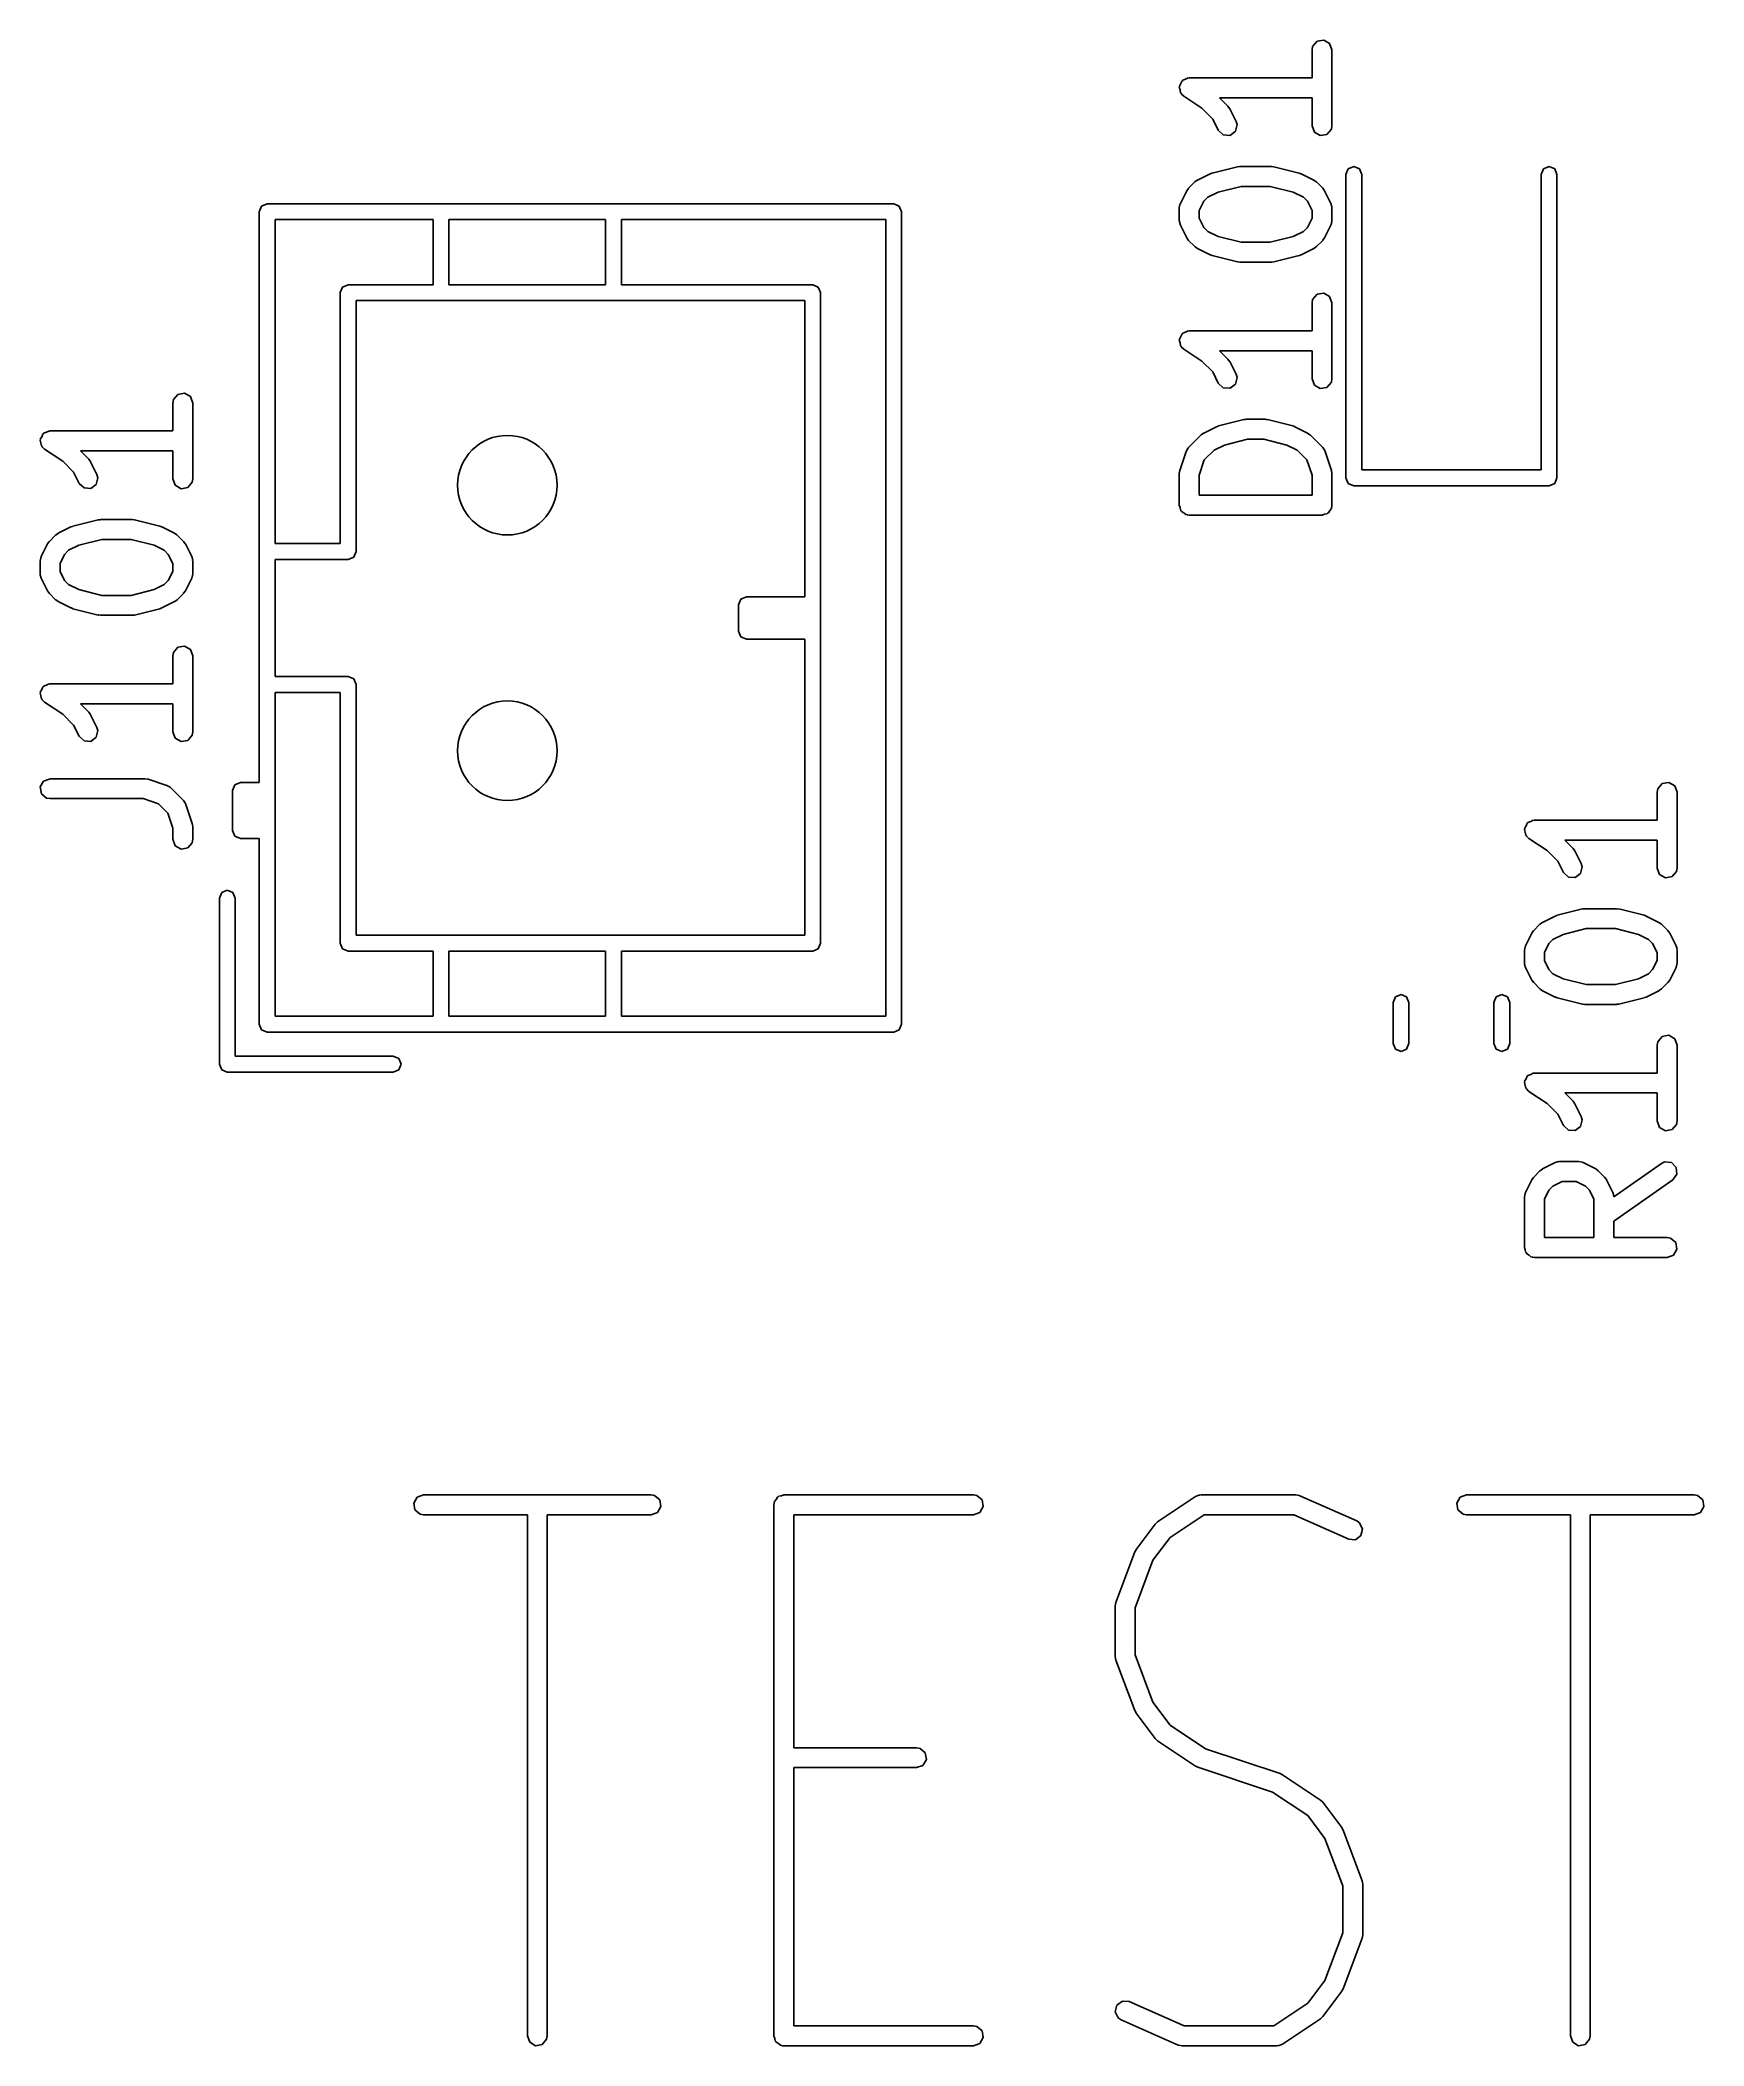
# Model space of a CAD drawing. Extents: x 5.201 to 5.695, y -3.903 to -3.309.
import ezdxf

# ---------------------------------------------------------------- set-up
doc = ezdxf.new("R2010")
doc.units = 0
doc.header["$MEASUREMENT"] = 0
doc.layers.add('BLACK', color=7, linetype='CONTINUOUS')

msp = doc.modelspace()

# ---------------------------------------------------------------- linework, layer by layer
at = {"layer": 'BLACK', "linetype": 'CONTINUOUS'}
for p, q in [((5.57865, -3.31157), (5.57883, -3.31056)), ((5.57865, -3.31987), (5.57865, -3.31157)), ((5.57883, -3.31056), (5.58013, -3.30901)), ((5.58013, -3.30901), (5.58212, -3.30866)), ((5.58212, -3.30866), (5.58387, -3.30967)), ((5.58387, -3.30967), (5.58456, -3.31157)), ((5.58456, -3.31157), (5.58456, -3.33407)), ((5.53929, -3.32263), (5.53936, -3.32247)), ((5.53953, -3.32345), (5.53929, -3.32263)), ((5.53933, -3.32231), (5.53976, -3.32156)), ((5.53936, -3.32247), (5.53933, -3.32231)), ((5.53968, -3.3243), (5.53953, -3.32345)), ((5.53981, -3.32441), (5.53968, -3.3243)), ((5.53976, -3.32156), (5.5401, -3.32078)), ((5.53986, -3.32457), (5.53981, -3.32441)), ((5.5401, -3.32078), (5.54025, -3.3207)), ((5.54025, -3.3207), (5.54034, -3.32056)), ((5.54034, -3.32056), (5.54114, -3.32026)), ((5.54114, -3.32026), (5.54191, -3.31988)), ((5.54191, -3.31988), (5.54208, -3.31992)), ((5.54208, -3.31992), (5.54224, -3.31987)), ((5.54224, -3.31987), (5.57865, -3.31987)), ((5.5406, -3.32528), (5.53986, -3.32457)), ((5.54598, -3.32886), (5.5406, -3.32528)), ((5.54918, -3.33207), (5.54598, -3.32886)), ((5.57865, -3.32577), (5.55124, -3.32577)), ((5.55124, -3.32577), (5.5537, -3.32823)), ((5.5537, -3.32823), (5.55421, -3.32895)), ((5.55421, -3.32895), (5.55425, -3.329)), ((5.55425, -3.329), (5.55613, -3.33275)), ((5.57865, -3.33407), (5.57865, -3.32577)), ((5.55084, -3.33539), (5.54918, -3.33207)), ((5.55231, -3.33678), (5.55084, -3.33539)), ((5.55595, -3.3357), (5.55433, -3.3369)), ((5.55642, -3.33373), (5.55595, -3.3357)), ((5.55613, -3.33275), (5.55642, -3.33373)), ((5.57935, -3.33597), (5.57865, -3.33407)), ((5.58109, -3.33698), (5.57935, -3.33597)), ((5.58438, -3.33508), (5.58308, -3.33663)), ((5.58456, -3.33407), (5.58438, -3.33508)), ((5.55433, -3.3369), (5.55231, -3.33678)), ((5.58308, -3.33663), (5.58109, -3.33698)), ((5.54842, -3.3483), (5.5489, -3.34815)), ((5.5489, -3.34815), (5.54902, -3.34808)), ((5.54902, -3.34808), (5.55652, -3.3462)), ((5.55652, -3.3462), (5.55711, -3.34616)), ((5.55711, -3.34616), (5.55724, -3.34611)), ((5.55724, -3.34611), (5.56661, -3.34611)), ((5.56661, -3.34611), (5.56719, -3.34622)), ((5.56719, -3.34622), (5.56733, -3.3462)), ((5.56733, -3.3462), (5.57482, -3.34808)), ((5.57482, -3.34808), (5.57529, -3.34828)), ((5.5887, -3.3485), (5.58939, -3.34683)), ((5.58939, -3.34683), (5.59106, -3.34614)), ((5.59106, -3.34614), (5.59273, -3.34683)), ((5.59273, -3.34683), (5.59343, -3.3485)), ((5.64657, -3.3485), (5.64727, -3.34683)), ((5.64727, -3.34683), (5.64894, -3.34614)), ((5.64894, -3.34614), (5.65061, -3.34683)), ((5.65061, -3.34683), (5.6513, -3.3485)), ((5.5396, -3.35712), (5.54147, -3.35337)), ((5.54147, -3.35337), (5.542, -3.35266)), ((5.542, -3.35266), (5.54202, -3.3526)), ((5.54202, -3.3526), (5.5439, -3.35073)), ((5.5439, -3.35073), (5.54462, -3.35022)), ((5.54462, -3.35022), (5.54467, -3.35017)), ((5.54467, -3.35017), (5.54842, -3.3483)), ((5.55077, -3.35373), (5.54774, -3.35524)), ((5.5576, -3.35202), (5.55077, -3.35373)), ((5.56625, -3.35202), (5.5576, -3.35202)), ((5.57308, -3.35373), (5.56625, -3.35202)), ((5.57611, -3.35524), (5.57308, -3.35373)), ((5.57529, -3.34828), (5.57543, -3.3483)), ((5.57543, -3.3483), (5.57918, -3.35017)), ((5.57918, -3.35017), (5.57989, -3.3507)), ((5.57989, -3.3507), (5.57995, -3.35073)), ((5.57995, -3.35073), (5.58182, -3.3526)), ((5.58182, -3.3526), (5.58233, -3.35333)), ((5.58233, -3.35333), (5.58237, -3.35337)), ((5.58237, -3.35337), (5.58425, -3.35712)), ((5.5887, -3.43846), (5.5887, -3.3485)), ((5.59343, -3.3485), (5.59343, -3.4361)), ((5.64657, -3.4361), (5.64657, -3.3485)), ((5.6513, -3.3485), (5.6513, -3.43846)), ((5.26638, -3.35953), (5.26707, -3.35786)), ((5.26638, -3.52882), (5.26638, -3.35953)), ((5.26707, -3.35786), (5.26874, -3.35717)), ((5.26874, -3.35717), (5.45457, -3.35717)), ((5.45457, -3.35717), (5.45624, -3.35786)), ((5.45624, -3.35786), (5.45693, -3.35953)), ((5.45693, -3.35953), (5.45693, -3.60047)), ((5.53928, -3.35844), (5.53946, -3.35743)), ((5.53928, -3.36219), (5.53928, -3.35844)), ((5.53946, -3.35743), (5.53958, -3.35729)), ((5.53958, -3.35729), (5.5396, -3.35712)), ((5.54654, -3.35644), (5.54519, -3.35914)), ((5.54519, -3.35914), (5.54519, -3.36149)), ((5.54774, -3.35524), (5.54654, -3.35644)), ((5.57731, -3.35644), (5.57611, -3.35524)), ((5.57865, -3.35914), (5.57731, -3.35644)), ((5.57865, -3.36149), (5.57865, -3.35914)), ((5.58425, -3.35712), (5.58454, -3.3581)), ((5.58454, -3.3581), (5.5845, -3.35827)), ((5.5845, -3.35827), (5.58456, -3.35844)), ((5.58456, -3.35844), (5.58456, -3.36219)), ((5.2711, -3.36189), (5.2711, -3.45795)), ((5.31795, -3.36189), (5.2711, -3.36189)), ((5.31795, -3.38118), (5.31795, -3.36189)), ((5.32268, -3.36189), (5.32268, -3.38118)), ((5.36913, -3.36189), (5.32268, -3.36189)), ((5.36913, -3.38118), (5.36913, -3.36189)), ((5.37386, -3.36189), (5.37386, -3.38118)), ((5.4522, -3.36189), (5.37386, -3.36189)), ((5.4522, -3.59811), (5.4522, -3.36189)), ((5.53934, -3.36236), (5.53928, -3.36219)), ((5.5393, -3.36253), (5.53934, -3.36236)), ((5.5396, -3.36351), (5.5393, -3.36253)), ((5.54147, -3.36726), (5.5396, -3.36351)), ((5.54519, -3.36149), (5.54654, -3.36419)), ((5.54654, -3.36419), (5.54774, -3.36539)), ((5.54774, -3.36539), (5.55077, -3.3669)), ((5.57308, -3.3669), (5.57611, -3.36539)), ((5.57611, -3.36539), (5.57731, -3.36419)), ((5.57731, -3.36419), (5.57865, -3.36149)), ((5.58425, -3.36351), (5.58237, -3.36726)), ((5.58427, -3.36333), (5.58425, -3.36351)), ((5.58438, -3.3632), (5.58427, -3.36333)), ((5.58456, -3.36219), (5.58438, -3.3632)), ((5.54152, -3.3673), (5.54147, -3.36726)), ((5.54202, -3.36803), (5.54152, -3.3673)), ((5.5439, -3.3699), (5.54202, -3.36803)), ((5.54396, -3.36993), (5.5439, -3.3699)), ((5.54467, -3.37045), (5.54396, -3.36993)), ((5.54842, -3.37233), (5.54467, -3.37045)), ((5.55077, -3.3669), (5.5576, -3.36861)), ((5.5576, -3.36861), (5.56625, -3.36861)), ((5.56625, -3.36861), (5.57308, -3.3669)), ((5.57918, -3.37045), (5.57543, -3.37233)), ((5.57922, -3.37041), (5.57918, -3.37045)), ((5.57995, -3.3699), (5.57922, -3.37041)), ((5.58182, -3.36803), (5.57995, -3.3699)), ((5.58185, -3.36797), (5.58182, -3.36803)), ((5.58237, -3.36726), (5.58185, -3.36797)), ((5.54855, -3.37235), (5.54842, -3.37233)), ((5.54902, -3.37255), (5.54855, -3.37235)), ((5.55652, -3.37443), (5.54902, -3.37255)), ((5.55665, -3.37441), (5.55652, -3.37443)), ((5.55724, -3.37452), (5.55665, -3.37441)), ((5.56661, -3.37452), (5.55724, -3.37452)), ((5.56674, -3.37447), (5.56661, -3.37452)), ((5.56733, -3.37443), (5.56674, -3.37447)), ((5.57482, -3.37255), (5.56733, -3.37443)), ((5.57494, -3.37248), (5.57482, -3.37255)), ((5.57543, -3.37233), (5.57494, -3.37248)), ((5.29039, -3.38354), (5.29109, -3.38187)), ((5.29039, -3.45795), (5.29039, -3.38354)), ((5.29109, -3.38187), (5.29276, -3.38118)), ((5.29276, -3.38118), (5.31795, -3.38118)), ((5.32268, -3.38118), (5.36913, -3.38118)), ((5.37386, -3.38118), (5.43055, -3.38118)), ((5.43055, -3.38118), (5.43222, -3.38187)), ((5.43222, -3.38187), (5.43291, -3.38354)), ((5.43291, -3.38354), (5.43291, -3.57646)), ((5.58013, -3.384), (5.58212, -3.38365)), ((5.58212, -3.38365), (5.58387, -3.38466)), ((5.32031, -3.38591), (5.29512, -3.38591)), ((5.29512, -3.38591), (5.29512, -3.46031)), ((5.3715, -3.38591), (5.32031, -3.38591)), ((5.42819, -3.38591), (5.3715, -3.38591)), ((5.42819, -3.4737), (5.42819, -3.38591)), ((5.57865, -3.38656), (5.57883, -3.38555)), ((5.57865, -3.39486), (5.57865, -3.38656)), ((5.57883, -3.38555), (5.58013, -3.384)), ((5.58387, -3.38466), (5.58456, -3.38656)), ((5.58456, -3.38656), (5.58456, -3.40906)), ((5.53976, -3.39656), (5.5401, -3.39577)), ((5.5401, -3.39577), (5.54025, -3.3957)), ((5.54025, -3.3957), (5.54034, -3.39555)), ((5.54034, -3.39555), (5.54114, -3.39526)), ((5.54114, -3.39526), (5.54191, -3.39488)), ((5.54191, -3.39488), (5.54208, -3.39492)), ((5.54208, -3.39492), (5.54224, -3.39486)), ((5.54224, -3.39486), (5.57865, -3.39486)), ((5.53929, -3.39762), (5.53936, -3.39746)), ((5.53953, -3.39844), (5.53929, -3.39762)), ((5.53933, -3.3973), (5.53976, -3.39656)), ((5.53936, -3.39746), (5.53933, -3.3973)), ((5.53968, -3.39929), (5.53953, -3.39844)), ((5.53981, -3.3994), (5.53968, -3.39929)), ((5.53986, -3.39956), (5.53981, -3.3994)), ((5.5406, -3.40027), (5.53986, -3.39956)), ((5.54598, -3.40385), (5.5406, -3.40027)), ((5.57865, -3.40076), (5.55124, -3.40076)), ((5.55124, -3.40076), (5.5537, -3.40322)), ((5.57865, -3.40906), (5.57865, -3.40076)), ((5.54918, -3.40706), (5.54598, -3.40385)), ((5.55084, -3.41038), (5.54918, -3.40706)), ((5.5537, -3.40322), (5.55421, -3.40394)), ((5.55421, -3.40394), (5.55425, -3.40399)), ((5.55425, -3.40399), (5.55613, -3.40774)), ((5.24226, -3.4137), (5.24425, -3.41335)), ((5.24425, -3.41335), (5.24599, -3.41436)), ((5.55231, -3.41177), (5.55084, -3.41038)), ((5.55433, -3.41189), (5.55231, -3.41177)), ((5.55595, -3.41069), (5.55433, -3.41189)), ((5.55642, -3.40872), (5.55595, -3.41069)), ((5.55613, -3.40774), (5.55642, -3.40872)), ((5.57935, -3.41096), (5.57865, -3.40906)), ((5.58109, -3.41197), (5.57935, -3.41096)), ((5.58308, -3.41162), (5.58109, -3.41197)), ((5.58438, -3.41007), (5.58308, -3.41162)), ((5.58456, -3.40906), (5.58438, -3.41007)), ((5.24078, -3.41626), (5.24096, -3.41525)), ((5.24078, -3.42455), (5.24078, -3.41626)), ((5.24096, -3.41525), (5.24226, -3.4137)), ((5.24599, -3.41436), (5.24669, -3.41626)), ((5.24669, -3.41626), (5.24669, -3.43876)), ((5.20188, -3.42625), (5.20223, -3.42547)), ((5.20223, -3.42547), (5.20238, -3.42539)), ((5.20238, -3.42539), (5.20246, -3.42524)), ((5.20246, -3.42524), (5.20327, -3.42495)), ((5.20327, -3.42495), (5.20404, -3.42457)), ((5.20404, -3.42457), (5.2042, -3.42461)), ((5.2042, -3.42461), (5.20436, -3.42455)), ((5.20436, -3.42455), (5.24078, -3.42455)), ((5.54577, -3.42572), (5.5465, -3.42521)), ((5.5465, -3.42521), (5.54654, -3.42517)), ((5.54654, -3.42517), (5.55029, -3.42329)), ((5.55029, -3.42329), (5.55078, -3.42315)), ((5.55078, -3.42315), (5.55089, -3.42307)), ((5.55089, -3.42307), (5.55839, -3.42119)), ((5.55839, -3.42119), (5.55898, -3.42115)), ((5.55898, -3.42115), (5.55911, -3.4211)), ((5.55911, -3.4211), (5.56473, -3.4211)), ((5.56473, -3.4211), (5.56531, -3.42121)), ((5.56531, -3.42121), (5.56545, -3.42119)), ((5.56545, -3.42119), (5.57295, -3.42307)), ((5.57295, -3.42307), (5.57341, -3.42327)), ((5.57341, -3.42327), (5.57355, -3.42329)), ((5.57355, -3.42329), (5.5773, -3.42517)), ((5.5773, -3.42517), (5.57801, -3.42569)), ((5.20142, -3.42732), (5.20148, -3.42716)), ((5.20166, -3.42814), (5.20142, -3.42732)), ((5.20146, -3.42699), (5.20188, -3.42625)), ((5.20148, -3.42716), (5.20146, -3.42699)), ((5.20181, -3.42898), (5.20166, -3.42814)), ((5.20194, -3.42909), (5.20181, -3.42898)), ((5.20198, -3.42925), (5.20194, -3.42909)), ((5.20273, -3.42996), (5.20198, -3.42925)), ((5.20811, -3.43355), (5.20273, -3.42996)), ((5.24078, -3.43046), (5.21337, -3.43046)), ((5.21337, -3.43046), (5.21582, -3.43292)), ((5.24078, -3.43876), (5.24078, -3.43046)), ((5.53944, -3.43625), (5.54131, -3.43062)), ((5.54131, -3.43062), (5.5418, -3.42972)), ((5.5418, -3.42972), (5.54195, -3.42963)), ((5.54195, -3.42963), (5.54202, -3.42947)), ((5.54202, -3.42947), (5.54577, -3.42572)), ((5.54961, -3.43023), (5.54669, -3.43315)), ((5.55264, -3.42872), (5.54961, -3.43023)), ((5.55947, -3.42701), (5.55264, -3.42872)), ((5.56437, -3.42701), (5.55947, -3.42701)), ((5.5712, -3.42872), (5.56437, -3.42701)), ((5.57423, -3.43023), (5.5712, -3.42872)), ((5.57715, -3.43315), (5.57423, -3.43023)), ((5.57801, -3.42569), (5.57807, -3.42572)), ((5.57807, -3.42572), (5.58182, -3.42947)), ((5.58182, -3.42947), (5.58241, -3.43031)), ((5.58241, -3.43031), (5.58242, -3.43048)), ((5.58242, -3.43048), (5.58253, -3.43062)), ((5.58253, -3.43062), (5.58441, -3.43625)), ((5.21131, -3.43675), (5.20811, -3.43355)), ((5.21297, -3.44008), (5.21131, -3.43675)), ((5.21582, -3.43292), (5.21633, -3.43364)), ((5.21633, -3.43364), (5.21638, -3.43369)), ((5.21638, -3.43369), (5.21825, -3.43743)), ((5.53928, -3.43718), (5.53944, -3.43631)), ((5.53928, -3.44655), (5.53928, -3.43718)), ((5.53944, -3.43631), (5.53944, -3.43625)), ((5.54669, -3.43315), (5.54519, -3.43766)), ((5.57865, -3.43766), (5.57715, -3.43315)), ((5.58441, -3.43625), (5.58454, -3.43712)), ((5.58454, -3.43712), (5.58456, -3.43718)), ((5.58456, -3.43718), (5.58456, -3.44655)), ((5.59343, -3.4361), (5.64657, -3.4361)), ((5.21444, -3.44146), (5.21297, -3.44008)), ((5.21645, -3.44159), (5.21444, -3.44146)), ((5.21808, -3.44038), (5.21645, -3.44159)), ((5.21854, -3.43842), (5.21808, -3.44038)), ((5.21825, -3.43743), (5.21854, -3.43842)), ((5.24147, -3.44065), (5.24078, -3.43876)), ((5.24322, -3.44166), (5.24147, -3.44065)), ((5.24521, -3.44131), (5.24322, -3.44166)), ((5.24651, -3.43977), (5.24521, -3.44131)), ((5.24669, -3.43876), (5.24651, -3.43977)), ((5.54519, -3.43766), (5.54519, -3.4436)), ((5.57865, -3.4436), (5.57865, -3.43766)), ((5.58939, -3.44013), (5.5887, -3.43846)), ((5.59106, -3.44083), (5.58939, -3.44013)), ((5.64894, -3.44083), (5.59106, -3.44083)), ((5.65061, -3.44013), (5.64894, -3.44083)), ((5.6513, -3.43846), (5.65061, -3.44013)), ((5.53955, -3.44727), (5.53928, -3.44655)), ((5.53968, -3.44803), (5.53955, -3.44727)), ((5.53988, -3.4482), (5.53968, -3.44803)), ((5.53998, -3.44845), (5.53988, -3.4482)), ((5.54064, -3.44884), (5.53998, -3.44845)), ((5.54123, -3.44933), (5.54064, -3.44884)), ((5.54519, -3.4436), (5.57865, -3.4436)), ((5.58233, -3.44924), (5.58161, -3.44951)), ((5.58308, -3.44911), (5.58233, -3.44924)), ((5.58325, -3.44891), (5.58308, -3.44911)), ((5.58351, -3.44882), (5.58325, -3.44891)), ((5.58389, -3.44815), (5.58351, -3.44882)), ((5.58438, -3.44756), (5.58389, -3.44815)), ((5.58445, -3.44718), (5.58438, -3.44756)), ((5.58451, -3.44707), (5.58445, -3.44718)), ((5.58456, -3.44655), (5.58449, -3.44694)), ((5.58449, -3.44694), (5.58451, -3.44707)), ((5.20602, -3.45541), (5.20675, -3.45491)), ((5.20675, -3.45491), (5.20679, -3.45486)), ((5.20679, -3.45486), (5.21054, -3.45299)), ((5.21054, -3.45299), (5.21103, -3.45284)), ((5.21103, -3.45284), (5.21115, -3.45276)), ((5.21115, -3.45276), (5.21864, -3.45089)), ((5.21864, -3.45089), (5.21923, -3.45085)), ((5.21923, -3.45085), (5.21936, -3.4508)), ((5.21936, -3.4508), (5.22873, -3.4508)), ((5.22873, -3.4508), (5.22932, -3.4509)), ((5.22932, -3.4509), (5.22945, -3.45089)), ((5.22945, -3.45089), (5.23695, -3.45276)), ((5.23695, -3.45276), (5.23742, -3.45297)), ((5.23742, -3.45297), (5.23755, -3.45299)), ((5.23755, -3.45299), (5.2413, -3.45486)), ((5.2413, -3.45486), (5.24201, -3.45539)), ((5.54161, -3.4494), (5.54123, -3.44933)), ((5.54172, -3.44946), (5.54161, -3.4494)), ((5.54185, -3.44944), (5.54172, -3.44946)), ((5.54224, -3.44951), (5.54185, -3.44944)), ((5.58161, -3.44951), (5.54224, -3.44951)), ((5.20172, -3.46181), (5.2036, -3.45806)), ((5.2036, -3.45806), (5.20412, -3.45735)), ((5.20412, -3.45735), (5.20415, -3.45729)), ((5.20415, -3.45729), (5.20602, -3.45541)), ((5.20866, -3.46113), (5.20732, -3.46382)), ((5.20986, -3.45993), (5.20866, -3.46113)), ((5.21289, -3.45841), (5.20986, -3.45993)), ((5.21972, -3.45671), (5.21289, -3.45841)), ((5.22837, -3.45671), (5.21972, -3.45671)), ((5.2352, -3.45841), (5.22837, -3.45671)), ((5.23823, -3.45993), (5.2352, -3.45841)), ((5.23943, -3.46113), (5.23823, -3.45993)), ((5.24078, -3.46382), (5.23943, -3.46113)), ((5.24201, -3.45539), (5.24207, -3.45541)), ((5.24207, -3.45541), (5.24395, -3.45729)), ((5.24395, -3.45729), (5.24445, -3.45801)), ((5.24445, -3.45801), (5.2445, -3.45806)), ((5.2445, -3.45806), (5.24637, -3.46181)), ((5.2711, -3.45795), (5.29039, -3.45795)), ((5.29512, -3.46031), (5.29443, -3.46199)), ((5.20141, -3.46313), (5.20159, -3.46212)), ((5.20141, -3.46688), (5.20141, -3.46313)), ((5.20147, -3.46704), (5.20141, -3.46688)), ((5.20143, -3.46721), (5.20147, -3.46704)), ((5.20159, -3.46212), (5.2017, -3.46198)), ((5.2017, -3.46198), (5.20172, -3.46181)), ((5.20732, -3.46382), (5.20732, -3.46618)), ((5.20732, -3.46618), (5.20866, -3.46888)), ((5.23943, -3.46888), (5.24078, -3.46618)), ((5.24078, -3.46618), (5.24078, -3.46382)), ((5.24637, -3.46181), (5.24667, -3.46279)), ((5.24669, -3.46688), (5.24651, -3.46789)), ((5.24667, -3.46279), (5.24663, -3.46296)), ((5.24663, -3.46296), (5.24669, -3.46313)), ((5.24669, -3.46313), (5.24669, -3.46688)), ((5.29276, -3.46268), (5.2711, -3.46268)), ((5.2711, -3.46268), (5.2711, -3.49732)), ((5.29443, -3.46199), (5.29276, -3.46268)), ((5.20172, -3.4682), (5.20143, -3.46721)), ((5.2036, -3.47195), (5.20172, -3.4682)), ((5.20364, -3.47199), (5.2036, -3.47195)), ((5.20415, -3.47271), (5.20364, -3.47199)), ((5.20602, -3.47459), (5.20415, -3.47271)), ((5.20866, -3.46888), (5.20986, -3.47007)), ((5.20986, -3.47007), (5.21289, -3.47159)), ((5.21289, -3.47159), (5.21972, -3.4733)), ((5.22837, -3.4733), (5.2352, -3.47159)), ((5.2352, -3.47159), (5.23823, -3.47007)), ((5.23823, -3.47007), (5.23943, -3.46888)), ((5.24395, -3.47271), (5.24207, -3.47459)), ((5.24397, -3.47266), (5.24395, -3.47271)), ((5.2445, -3.47195), (5.24397, -3.47266)), ((5.24637, -3.4682), (5.2445, -3.47195)), ((5.24639, -3.46802), (5.24637, -3.4682)), ((5.24651, -3.46789), (5.24639, -3.46802)), ((5.20608, -3.47462), (5.20602, -3.47459)), ((5.20679, -3.47514), (5.20608, -3.47462)), ((5.21054, -3.47702), (5.20679, -3.47514)), ((5.21068, -3.47703), (5.21054, -3.47702)), ((5.21115, -3.47724), (5.21068, -3.47703)), ((5.21864, -3.47912), (5.21115, -3.47724)), ((5.21972, -3.4733), (5.22837, -3.4733)), ((5.23695, -3.47724), (5.22945, -3.47912)), ((5.23707, -3.47716), (5.23695, -3.47724)), ((5.23755, -3.47702), (5.23707, -3.47716)), ((5.2413, -3.47514), (5.23755, -3.47702)), ((5.24135, -3.4751), (5.2413, -3.47514)), ((5.24207, -3.47459), (5.24135, -3.4751)), ((5.4085, -3.47606), (5.4092, -3.47439)), ((5.4085, -3.48394), (5.4085, -3.47606)), ((5.4092, -3.47439), (5.41087, -3.4737)), ((5.41087, -3.4737), (5.42819, -3.4737)), ((5.21878, -3.4791), (5.21864, -3.47912)), ((5.21936, -3.4792), (5.21878, -3.4791)), ((5.22873, -3.4792), (5.21936, -3.4792)), ((5.22886, -3.47916), (5.22873, -3.4792)), ((5.22945, -3.47912), (5.22886, -3.47916)), ((5.4092, -3.48561), (5.4085, -3.48394)), ((5.24078, -3.49125), (5.24096, -3.49024)), ((5.24096, -3.49024), (5.24226, -3.48869)), ((5.24226, -3.48869), (5.24425, -3.48834)), ((5.24425, -3.48834), (5.24599, -3.48935)), ((5.24599, -3.48935), (5.24669, -3.49125)), ((5.41087, -3.4863), (5.4092, -3.48561)), ((5.42819, -3.4863), (5.41087, -3.4863)), ((5.42819, -3.57409), (5.42819, -3.4863)), ((5.24078, -3.49954), (5.24078, -3.49125)), ((5.24669, -3.49125), (5.24669, -3.51375)), ((5.20142, -3.50231), (5.20148, -3.50215)), ((5.20166, -3.50313), (5.20142, -3.50231)), ((5.20146, -3.50198), (5.20188, -3.50124)), ((5.20148, -3.50215), (5.20146, -3.50198)), ((5.20188, -3.50124), (5.20223, -3.50046)), ((5.20223, -3.50046), (5.20238, -3.50038)), ((5.20238, -3.50038), (5.20246, -3.50024)), ((5.20246, -3.50024), (5.20327, -3.49994)), ((5.20327, -3.49994), (5.20404, -3.49956)), ((5.20404, -3.49956), (5.2042, -3.4996)), ((5.2042, -3.4996), (5.20436, -3.49954)), ((5.20436, -3.49954), (5.24078, -3.49954)), ((5.2711, -3.49732), (5.29276, -3.49732)), ((5.2711, -3.50205), (5.2711, -3.59811)), ((5.29039, -3.50205), (5.2711, -3.50205)), ((5.29039, -3.57646), (5.29039, -3.50205)), ((5.29276, -3.49732), (5.29443, -3.49801)), ((5.29443, -3.49801), (5.29512, -3.49969)), ((5.29512, -3.49969), (5.29512, -3.57409)), ((5.20181, -3.50397), (5.20166, -3.50313)), ((5.20194, -3.50408), (5.20181, -3.50397)), ((5.20198, -3.50425), (5.20194, -3.50408)), ((5.20273, -3.50495), (5.20198, -3.50425)), ((5.20811, -3.50854), (5.20273, -3.50495)), ((5.21131, -3.51175), (5.20811, -3.50854)), ((5.24078, -3.50545), (5.21337, -3.50545)), ((5.21337, -3.50545), (5.21582, -3.50791)), ((5.21582, -3.50791), (5.21633, -3.50863)), ((5.21633, -3.50863), (5.21638, -3.50868)), ((5.21638, -3.50868), (5.21825, -3.51243)), ((5.24078, -3.51375), (5.24078, -3.50545)), ((5.21297, -3.51507), (5.21131, -3.51175)), ((5.21854, -3.51341), (5.21808, -3.51537)), ((5.21825, -3.51243), (5.21854, -3.51341)), ((5.24147, -3.51564), (5.24078, -3.51375)), ((5.24669, -3.51375), (5.24651, -3.51476)), ((5.21444, -3.51645), (5.21297, -3.51507)), ((5.21645, -3.51658), (5.21444, -3.51645)), ((5.21808, -3.51537), (5.21645, -3.51658)), ((5.24322, -3.51665), (5.24147, -3.51564)), ((5.24521, -3.5163), (5.24322, -3.51665)), ((5.24651, -3.51476), (5.24521, -3.5163)), ((5.20146, -3.53011), (5.20246, -3.52836)), ((5.20181, -3.5321), (5.20146, -3.53011)), ((5.20335, -3.53339), (5.20181, -3.5321)), ((5.20246, -3.52836), (5.20436, -3.52767)), ((5.20436, -3.52767), (5.23248, -3.52767)), ((5.23248, -3.52767), (5.23335, -3.52782)), ((5.23335, -3.52782), (5.23342, -3.52782)), ((5.23342, -3.52782), (5.23904, -3.52969)), ((5.23904, -3.52969), (5.23994, -3.53018)), ((5.23994, -3.53018), (5.24004, -3.53033)), ((5.24004, -3.53033), (5.2402, -3.53041)), ((5.2402, -3.53041), (5.24395, -3.53416)), ((5.2585, -3.53118), (5.2592, -3.52951)), ((5.2585, -3.54299), (5.2585, -3.53118)), ((5.2592, -3.52951), (5.26087, -3.52882)), ((5.26087, -3.52882), (5.26638, -3.52882)), ((5.68102, -3.53165), (5.68119, -3.53064)), ((5.68102, -3.53995), (5.68102, -3.53165)), ((5.68119, -3.53064), (5.68249, -3.52909)), ((5.68249, -3.52909), (5.68448, -3.52874)), ((5.68448, -3.52874), (5.68623, -3.52975)), ((5.68623, -3.52975), (5.68692, -3.53165)), ((5.68692, -3.53165), (5.68692, -3.55415)), ((5.20436, -3.53357), (5.20335, -3.53339)), ((5.23201, -3.53357), (5.20436, -3.53357)), ((5.23651, -3.53507), (5.23201, -3.53357)), ((5.23928, -3.53784), (5.23651, -3.53507)), ((5.24078, -3.54235), (5.23928, -3.53784)), ((5.24395, -3.53416), (5.24453, -3.535)), ((5.24453, -3.535), (5.24455, -3.53517)), ((5.24455, -3.53517), (5.24466, -3.53531)), ((5.24466, -3.53531), (5.24653, -3.54093)), ((5.24078, -3.54562), (5.24078, -3.54235)), ((5.24653, -3.54093), (5.24666, -3.54181)), ((5.24666, -3.54181), (5.24669, -3.54187)), ((5.24669, -3.54187), (5.24669, -3.54562)), ((5.2592, -3.54466), (5.2585, -3.54299)), ((5.64165, -3.54271), (5.64172, -3.54255)), ((5.64189, -3.54353), (5.64165, -3.54271)), ((5.64169, -3.54239), (5.64212, -3.54164)), ((5.64172, -3.54255), (5.64169, -3.54239)), ((5.64204, -3.54437), (5.64189, -3.54353)), ((5.64217, -3.54448), (5.64204, -3.54437)), ((5.64212, -3.54164), (5.64246, -3.54086)), ((5.64246, -3.54086), (5.64262, -3.54078)), ((5.64262, -3.54078), (5.6427, -3.54064)), ((5.6427, -3.54064), (5.64351, -3.54034)), ((5.64351, -3.54034), (5.64427, -3.53996)), ((5.64427, -3.53996), (5.64444, -3.54)), ((5.64444, -3.54), (5.6446, -3.53995)), ((5.6446, -3.53995), (5.68102, -3.53995)), ((5.24147, -3.54751), (5.24078, -3.54562)), ((5.24322, -3.54852), (5.24147, -3.54751)), ((5.24521, -3.54817), (5.24322, -3.54852)), ((5.24651, -3.54663), (5.24521, -3.54817)), ((5.24669, -3.54562), (5.24651, -3.54663)), ((5.26087, -3.54535), (5.2592, -3.54466)), ((5.2648, -3.54535), (5.26087, -3.54535)), ((5.26638, -3.54535), (5.2648, -3.54535)), ((5.26638, -3.60047), (5.26638, -3.54535)), ((5.64222, -3.54465), (5.64217, -3.54448)), ((5.64296, -3.54536), (5.64222, -3.54465)), ((5.64834, -3.54894), (5.64296, -3.54536)), ((5.65155, -3.55215), (5.64834, -3.54894)), ((5.68102, -3.54585), (5.6536, -3.54585)), ((5.6536, -3.54585), (5.65606, -3.54831)), ((5.65606, -3.54831), (5.65657, -3.54903)), ((5.65657, -3.54903), (5.65661, -3.54908)), ((5.65661, -3.54908), (5.65849, -3.55283)), ((5.68102, -3.55415), (5.68102, -3.54585)), ((5.65321, -3.55547), (5.65155, -3.55215)), ((5.65467, -3.55686), (5.65321, -3.55547)), ((5.65831, -3.55577), (5.65669, -3.55698)), ((5.65878, -3.55381), (5.65831, -3.55577)), ((5.65849, -3.55283), (5.65878, -3.55381)), ((5.68171, -3.55604), (5.68102, -3.55415)), ((5.68346, -3.55705), (5.68171, -3.55604)), ((5.68674, -3.55516), (5.68545, -3.5567)), ((5.68692, -3.55415), (5.68674, -3.55516)), ((5.25457, -3.56307), (5.25526, -3.5614)), ((5.25526, -3.5614), (5.25693, -3.56071)), ((5.25693, -3.56071), (5.2586, -3.5614)), ((5.2586, -3.5614), (5.25929, -3.56307)), ((5.65669, -3.55698), (5.65467, -3.55686)), ((5.68545, -3.5567), (5.68346, -3.55705)), ((5.25457, -3.61228), (5.25457, -3.56307)), ((5.25929, -3.56307), (5.25929, -3.60992)), ((5.65078, -3.56838), (5.65127, -3.56823)), ((5.65127, -3.56823), (5.65138, -3.56816)), ((5.65138, -3.56816), (5.65888, -3.56628)), ((5.65888, -3.56628), (5.65947, -3.56624)), ((5.65947, -3.56624), (5.6596, -3.56619)), ((5.6596, -3.56619), (5.66897, -3.56619)), ((5.66897, -3.56619), (5.66955, -3.56629)), ((5.66955, -3.56629), (5.66969, -3.56628)), ((5.66969, -3.56628), (5.67719, -3.56816)), ((5.67719, -3.56816), (5.67765, -3.56836)), ((5.29512, -3.57409), (5.42819, -3.57409)), ((5.64196, -3.5772), (5.64383, -3.57345)), ((5.64383, -3.57345), (5.64436, -3.57274)), ((5.64436, -3.57274), (5.64439, -3.57268)), ((5.64439, -3.57268), (5.64626, -3.57081)), ((5.64626, -3.57081), (5.64698, -3.5703)), ((5.64698, -3.5703), (5.64703, -3.57025)), ((5.64703, -3.57025), (5.65078, -3.56838)), ((5.65313, -3.57381), (5.6501, -3.57532)), ((5.65996, -3.5721), (5.65313, -3.57381)), ((5.66861, -3.5721), (5.65996, -3.5721)), ((5.67544, -3.57381), (5.66861, -3.5721)), ((5.67847, -3.57532), (5.67544, -3.57381)), ((5.67765, -3.56836), (5.67779, -3.56838)), ((5.67779, -3.56838), (5.68154, -3.57025)), ((5.68154, -3.57025), (5.68225, -3.57078)), ((5.68225, -3.57078), (5.68231, -3.57081)), ((5.68231, -3.57081), (5.68418, -3.57268)), ((5.68418, -3.57268), (5.68469, -3.5734)), ((5.68469, -3.5734), (5.68474, -3.57345)), ((5.68474, -3.57345), (5.68661, -3.5772)), ((5.29109, -3.57813), (5.29039, -3.57646)), ((5.29276, -3.57882), (5.29109, -3.57813)), ((5.31795, -3.57882), (5.29276, -3.57882)), ((5.31795, -3.59811), (5.31795, -3.57882)), ((5.32268, -3.57882), (5.32268, -3.59811)), ((5.36913, -3.57882), (5.32268, -3.57882)), ((5.36913, -3.59811), (5.36913, -3.57882)), ((5.43055, -3.57882), (5.37386, -3.57882)), ((5.37386, -3.57882), (5.37386, -3.59811)), ((5.43222, -3.57813), (5.43055, -3.57882)), ((5.43291, -3.57646), (5.43222, -3.57813)), ((5.64165, -3.57852), (5.64182, -3.57751)), ((5.64165, -3.58227), (5.64165, -3.57852)), ((5.64182, -3.57751), (5.64194, -3.57737)), ((5.64194, -3.57737), (5.64196, -3.5772)), ((5.6489, -3.57652), (5.64755, -3.57922)), ((5.64755, -3.57922), (5.64755, -3.58157)), ((5.6501, -3.57532), (5.6489, -3.57652)), ((5.67967, -3.57652), (5.67847, -3.57532)), ((5.68102, -3.57922), (5.67967, -3.57652)), ((5.68102, -3.58157), (5.68102, -3.57922)), ((5.68661, -3.5772), (5.6869, -3.57818)), ((5.6869, -3.57818), (5.68686, -3.57835)), ((5.68686, -3.57835), (5.68692, -3.57852)), ((5.68692, -3.57852), (5.68692, -3.58227)), ((5.64171, -3.58243), (5.64165, -3.58227)), ((5.64167, -3.58261), (5.64171, -3.58243)), ((5.64196, -3.58359), (5.64167, -3.58261)), ((5.64383, -3.58734), (5.64196, -3.58359)), ((5.64755, -3.58157), (5.6489, -3.58427)), ((5.6489, -3.58427), (5.6501, -3.58547)), ((5.6501, -3.58547), (5.65313, -3.58698)), ((5.67544, -3.58698), (5.67847, -3.58547)), ((5.67847, -3.58547), (5.67967, -3.58427)), ((5.67967, -3.58427), (5.68102, -3.58157)), ((5.68661, -3.58359), (5.68474, -3.58734)), ((5.68663, -3.58341), (5.68661, -3.58359)), ((5.68674, -3.58328), (5.68663, -3.58341)), ((5.68692, -3.58227), (5.68674, -3.58328)), ((5.60337, -3.59236), (5.60504, -3.59167)), ((5.60504, -3.59167), (5.60671, -3.59236)), ((5.63329, -3.59236), (5.63496, -3.59167)), ((5.63496, -3.59167), (5.63663, -3.59236)), ((5.64388, -3.58738), (5.64383, -3.58734)), ((5.64439, -3.58811), (5.64388, -3.58738)), ((5.64626, -3.58998), (5.64439, -3.58811)), ((5.64632, -3.59001), (5.64626, -3.58998)), ((5.64703, -3.59053), (5.64632, -3.59001)), ((5.65078, -3.59241), (5.64703, -3.59053)), ((5.65313, -3.58698), (5.65996, -3.58869)), ((5.65996, -3.58869), (5.66861, -3.58869)), ((5.66861, -3.58869), (5.67544, -3.58698)), ((5.68154, -3.59053), (5.67779, -3.59241)), ((5.68158, -3.59049), (5.68154, -3.59053)), ((5.68231, -3.58998), (5.68158, -3.59049)), ((5.68418, -3.58811), (5.68231, -3.58998)), ((5.68421, -3.58805), (5.68418, -3.58811)), ((5.68474, -3.58734), (5.68421, -3.58805)), ((5.60268, -3.59403), (5.60337, -3.59236)), ((5.60268, -3.60613), (5.60268, -3.59403)), ((5.60671, -3.59236), (5.6074, -3.59403)), ((5.6074, -3.59403), (5.6074, -3.60613)), ((5.6326, -3.59403), (5.63329, -3.59236)), ((5.6326, -3.60613), (5.6326, -3.59403)), ((5.63663, -3.59236), (5.63732, -3.59403)), ((5.63732, -3.59403), (5.63732, -3.60613)), ((5.65092, -3.59242), (5.65078, -3.59241)), ((5.65138, -3.59263), (5.65092, -3.59242)), ((5.65888, -3.59451), (5.65138, -3.59263)), ((5.65902, -3.59449), (5.65888, -3.59451)), ((5.6596, -3.59459), (5.65902, -3.59449)), ((5.66897, -3.59459), (5.6596, -3.59459)), ((5.6691, -3.59455), (5.66897, -3.59459)), ((5.66969, -3.59451), (5.6691, -3.59455)), ((5.67719, -3.59263), (5.66969, -3.59451)), ((5.6773, -3.59255), (5.67719, -3.59263)), ((5.67779, -3.59241), (5.6773, -3.59255)), ((5.26707, -3.60214), (5.26638, -3.60047)), ((5.26874, -3.60283), (5.26707, -3.60214)), ((5.32031, -3.60283), (5.26874, -3.60283)), ((5.2711, -3.59811), (5.31795, -3.59811)), ((5.3715, -3.60283), (5.32031, -3.60283)), ((5.32268, -3.59811), (5.36913, -3.59811)), ((5.45457, -3.60283), (5.3715, -3.60283)), ((5.37386, -3.59811), (5.4522, -3.59811)), ((5.45624, -3.60214), (5.45457, -3.60283)), ((5.45693, -3.60047), (5.45624, -3.60214)), ((5.68249, -3.60408), (5.68448, -3.60373)), ((5.68448, -3.60373), (5.68623, -3.60474)), ((5.60337, -3.6078), (5.60268, -3.60613)), ((5.60504, -3.60849), (5.60337, -3.6078)), ((5.60671, -3.6078), (5.60504, -3.60849)), ((5.6074, -3.60613), (5.60671, -3.6078)), ((5.63329, -3.6078), (5.6326, -3.60613)), ((5.63496, -3.60849), (5.63329, -3.6078)), ((5.63663, -3.6078), (5.63496, -3.60849)), ((5.63732, -3.60613), (5.63663, -3.6078)), ((5.68102, -3.60664), (5.68119, -3.60563)), ((5.68102, -3.61494), (5.68102, -3.60664)), ((5.68119, -3.60563), (5.68249, -3.60408)), ((5.68623, -3.60474), (5.68692, -3.60664)), ((5.68692, -3.60664), (5.68692, -3.62914)), ((5.25526, -3.61395), (5.25457, -3.61228)), ((5.25693, -3.61465), (5.25526, -3.61395)), ((5.30614, -3.61465), (5.25693, -3.61465)), ((5.25929, -3.60992), (5.30614, -3.60992)), ((5.30614, -3.60992), (5.30781, -3.61061)), ((5.30781, -3.61395), (5.30614, -3.61465)), ((5.30781, -3.61061), (5.3085, -3.61228)), ((5.3085, -3.61228), (5.30781, -3.61395)), ((5.64246, -3.61585), (5.64262, -3.61577)), ((5.64262, -3.61577), (5.6427, -3.61563)), ((5.6427, -3.61563), (5.64351, -3.61533)), ((5.64351, -3.61533), (5.64427, -3.61495)), ((5.64427, -3.61495), (5.64444, -3.61499)), ((5.64444, -3.61499), (5.6446, -3.61494)), ((5.6446, -3.61494), (5.68102, -3.61494)), ((5.64165, -3.6177), (5.64172, -3.61754)), ((5.64189, -3.61852), (5.64165, -3.6177)), ((5.64169, -3.61738), (5.64212, -3.61663)), ((5.64172, -3.61754), (5.64169, -3.61738)), ((5.64204, -3.61937), (5.64189, -3.61852)), ((5.64217, -3.61947), (5.64204, -3.61937)), ((5.64212, -3.61663), (5.64246, -3.61585)), ((5.64222, -3.61964), (5.64217, -3.61947)), ((5.64296, -3.62035), (5.64222, -3.61964)), ((5.64834, -3.62393), (5.64296, -3.62035)), ((5.68102, -3.62084), (5.6536, -3.62084)), ((5.6536, -3.62084), (5.65606, -3.6233)), ((5.68102, -3.62914), (5.68102, -3.62084)), ((5.65155, -3.62714), (5.64834, -3.62393)), ((5.65321, -3.63046), (5.65155, -3.62714)), ((5.65606, -3.6233), (5.65657, -3.62402)), ((5.65657, -3.62402), (5.65661, -3.62407)), ((5.65661, -3.62407), (5.65849, -3.62782)), ((5.65467, -3.63185), (5.65321, -3.63046)), ((5.65669, -3.63197), (5.65467, -3.63185)), ((5.65831, -3.63076), (5.65669, -3.63197)), ((5.65878, -3.6288), (5.65831, -3.63076)), ((5.65849, -3.62782), (5.65878, -3.6288)), ((5.68171, -3.63104), (5.68102, -3.62914)), ((5.68346, -3.63205), (5.68171, -3.63104)), ((5.68545, -3.63169), (5.68346, -3.63205)), ((5.68674, -3.63015), (5.68545, -3.63169)), ((5.68692, -3.62914), (5.68674, -3.63015)), ((5.64439, -3.6458), (5.64626, -3.64392)), ((5.64626, -3.64392), (5.64698, -3.64342)), ((5.64698, -3.64342), (5.64703, -3.64337)), ((5.64703, -3.64337), (5.65078, -3.64149)), ((5.65078, -3.64149), (5.65176, -3.6412)), ((5.65176, -3.6412), (5.65193, -3.64124)), ((5.65193, -3.64124), (5.6521, -3.64118)), ((5.6521, -3.64118), (5.65772, -3.64118)), ((5.65772, -3.64118), (5.65873, -3.64136)), ((5.65873, -3.64136), (5.65887, -3.64147)), ((5.65887, -3.64147), (5.65904, -3.64149)), ((5.65904, -3.64149), (5.66279, -3.64337)), ((5.66279, -3.64337), (5.6635, -3.6439)), ((5.6635, -3.6439), (5.66356, -3.64392)), ((5.66356, -3.64392), (5.66543, -3.6458)), ((5.66816, -3.6516), (5.68228, -3.64172)), ((5.68228, -3.64172), (5.68321, -3.64128)), ((5.68321, -3.64128), (5.68522, -3.64146)), ((5.68522, -3.64146), (5.68665, -3.64289)), ((5.68682, -3.6449), (5.68566, -3.64655)), ((5.68665, -3.64289), (5.68682, -3.6449)), ((5.64165, -3.65163), (5.64182, -3.65062)), ((5.64182, -3.65062), (5.64194, -3.65049)), ((5.64194, -3.65049), (5.64196, -3.65031)), ((5.64196, -3.65031), (5.64383, -3.64656)), ((5.64383, -3.64656), (5.64436, -3.64586)), ((5.64436, -3.64586), (5.64439, -3.6458)), ((5.6489, -3.64963), (5.64755, -3.65233)), ((5.6501, -3.64844), (5.6489, -3.64963)), ((5.6528, -3.64709), (5.6501, -3.64844)), ((5.65703, -3.64709), (5.6528, -3.64709)), ((5.65972, -3.64844), (5.65703, -3.64709)), ((5.66092, -3.64963), (5.65972, -3.64844)), ((5.66227, -3.65233), (5.66092, -3.64963)), ((5.66543, -3.6458), (5.66594, -3.64652)), ((5.66594, -3.64652), (5.66599, -3.64656)), ((5.66599, -3.64656), (5.66786, -3.65031)), ((5.66786, -3.65031), (5.66815, -3.6513)), ((5.66815, -3.6513), (5.66811, -3.65147)), ((5.66811, -3.65147), (5.66816, -3.6516)), ((5.68566, -3.64655), (5.66817, -3.6588)), ((5.64165, -3.66663), (5.64165, -3.65163)), ((5.64755, -3.65233), (5.64755, -3.66368)), ((5.66227, -3.66368), (5.66227, -3.65233)), ((5.66817, -3.6588), (5.66817, -3.66368)), ((5.64191, -3.66735), (5.64165, -3.66663)), ((5.64204, -3.66811), (5.64191, -3.66735)), ((5.64225, -3.66828), (5.64204, -3.66811)), ((5.64234, -3.66853), (5.64225, -3.66828)), ((5.643, -3.66891), (5.64234, -3.66853)), ((5.64359, -3.66941), (5.643, -3.66891)), ((5.64755, -3.66368), (5.66227, -3.66368)), ((5.66817, -3.66368), (5.68397, -3.66368)), ((5.68397, -3.66368), (5.68498, -3.66386)), ((5.68587, -3.66889), (5.68397, -3.66959)), ((5.68498, -3.66386), (5.68653, -3.66516)), ((5.68688, -3.66715), (5.68587, -3.66889)), ((5.68653, -3.66516), (5.68688, -3.66715)), ((5.64397, -3.66948), (5.64359, -3.66941)), ((5.64409, -3.66954), (5.64397, -3.66948)), ((5.64422, -3.66952), (5.64409, -3.66954)), ((5.6446, -3.66959), (5.64422, -3.66952)), ((5.68397, -3.66959), (5.6446, -3.66959)), ((5.31223, -3.74243), (5.31324, -3.74068)), ((5.31324, -3.74068), (5.31513, -3.73999)), ((5.31513, -3.73999), (5.38263, -3.73999)), ((5.38263, -3.73999), (5.38364, -3.74017)), ((5.38364, -3.74017), (5.38518, -3.74146)), ((5.41971, -3.74134), (5.4201, -3.74068)), ((5.4201, -3.74068), (5.42035, -3.74059)), ((5.42035, -3.74059), (5.42052, -3.74038)), ((5.42052, -3.74038), (5.42127, -3.74025)), ((5.42127, -3.74025), (5.422, -3.73999)), ((5.422, -3.73999), (5.47824, -3.73999)), ((5.47824, -3.73999), (5.47925, -3.74017)), ((5.47925, -3.74017), (5.4808, -3.74146)), ((5.53284, -3.74798), (5.54409, -3.74048)), ((5.54409, -3.74048), (5.54503, -3.74007)), ((5.54503, -3.74007), (5.54539, -3.74011)), ((5.54539, -3.74011), (5.54573, -3.73999)), ((5.54573, -3.73999), (5.57385, -3.73999)), ((5.57385, -3.73999), (5.57486, -3.74017)), ((5.57486, -3.74017), (5.57494, -3.74023)), ((5.57494, -3.74023), (5.57505, -3.74024)), ((5.57505, -3.74024), (5.59192, -3.74774)), ((5.62156, -3.74243), (5.62257, -3.74068)), ((5.62257, -3.74068), (5.62447, -3.73999)), ((5.62447, -3.73999), (5.69196, -3.73999)), ((5.69196, -3.73999), (5.69297, -3.74017)), ((5.69297, -3.74017), (5.69452, -3.74146)), ((5.31258, -3.74442), (5.31223, -3.74243)), ((5.31412, -3.74571), (5.31258, -3.74442)), ((5.31513, -3.74589), (5.31412, -3.74571)), ((5.34593, -3.74589), (5.31513, -3.74589)), ((5.34593, -3.90042), (5.34593, -3.74589)), ((5.38263, -3.74589), (5.35183, -3.74589)), ((5.35183, -3.74589), (5.35183, -3.90042)), ((5.38452, -3.7452), (5.38263, -3.74589)), ((5.38553, -3.74345), (5.38452, -3.7452)), ((5.38518, -3.74146), (5.38553, -3.74345)), ((5.41904, -3.74294), (5.41911, -3.74256)), ((5.41904, -3.90042), (5.41904, -3.74294)), ((5.41909, -3.74243), (5.41915, -3.74231)), ((5.41911, -3.74256), (5.41909, -3.74243)), ((5.41915, -3.74231), (5.41922, -3.74193)), ((5.41922, -3.74193), (5.41971, -3.74134)), ((5.47824, -3.74589), (5.42495, -3.74589)), ((5.42495, -3.74589), (5.42495, -3.81498)), ((5.48014, -3.7452), (5.47824, -3.74589)), ((5.48115, -3.74345), (5.48014, -3.7452)), ((5.4808, -3.74146), (5.48115, -3.74345)), ((5.54662, -3.74589), (5.53654, -3.75262)), ((5.57322, -3.74589), (5.54662, -3.74589)), ((5.58953, -3.75314), (5.57322, -3.74589)), ((5.62191, -3.74442), (5.62156, -3.74243)), ((5.62346, -3.74571), (5.62191, -3.74442)), ((5.62447, -3.74589), (5.62346, -3.74571)), ((5.65526, -3.74589), (5.62447, -3.74589)), ((5.65526, -3.90042), (5.65526, -3.74589)), ((5.69196, -3.74589), (5.66117, -3.74589)), ((5.66117, -3.74589), (5.66117, -3.90042)), ((5.69386, -3.7452), (5.69196, -3.74589)), ((5.69487, -3.74345), (5.69386, -3.7452)), ((5.69452, -3.74146), (5.69487, -3.74345)), ((5.52649, -3.75617), (5.53212, -3.74867)), ((5.53654, -3.75262), (5.53147, -3.75937)), ((5.53212, -3.74867), (5.53283, -3.748)), ((5.53283, -3.748), (5.53284, -3.74798)), ((5.59317, -3.75209), (5.59154, -3.75328)), ((5.59192, -3.74774), (5.59277, -3.74831)), ((5.59277, -3.74831), (5.59366, -3.75013)), ((5.59366, -3.75013), (5.59317, -3.75209)), ((5.52047, -3.7719), (5.52609, -3.7569)), ((5.52609, -3.7569), (5.52646, -3.75628)), ((5.52646, -3.75628), (5.52649, -3.75617)), ((5.59154, -3.75328), (5.58953, -3.75314)), ((5.53147, -3.75937), (5.52619, -3.77347)), ((5.52028, -3.77294), (5.52046, -3.77193)), ((5.52028, -3.78793), (5.52028, -3.77294)), ((5.52046, -3.77193), (5.52047, -3.77191)), ((5.52047, -3.77191), (5.52047, -3.7719)), ((5.52619, -3.77347), (5.52619, -3.7874)), ((5.52029, -3.78795), (5.52028, -3.78793)), ((5.52028, -3.78796), (5.52029, -3.78795)), ((5.52047, -3.78897), (5.52028, -3.78796)), ((5.52619, -3.7874), (5.53147, -3.8015)), ((5.52609, -3.80397), (5.52047, -3.78897)), ((5.52617, -3.80406), (5.52609, -3.80397)), ((5.52649, -3.8047), (5.52617, -3.80406)), ((5.53212, -3.8122), (5.52649, -3.8047)), ((5.53147, -3.8015), (5.53654, -3.80826)), ((5.53654, -3.80826), (5.54704, -3.81525)), ((5.42495, -3.81498), (5.46137, -3.81498)), ((5.46137, -3.81498), (5.46238, -3.81516)), ((5.46238, -3.81516), (5.46392, -3.81645)), ((5.46392, -3.81645), (5.46427, -3.81844)), ((5.53214, -3.81222), (5.53212, -3.8122)), ((5.53284, -3.81289), (5.53214, -3.81222)), ((5.54409, -3.82039), (5.53284, -3.81289)), ((5.54704, -3.81525), (5.56916, -3.82263)), ((5.46137, -3.82088), (5.42495, -3.82088)), ((5.42495, -3.82088), (5.42495, -3.89747)), ((5.46326, -3.82019), (5.46137, -3.82088)), ((5.46427, -3.81844), (5.46326, -3.82019)), ((5.54422, -3.82042), (5.54409, -3.82039)), ((5.5448, -3.82073), (5.54422, -3.82042)), ((5.56692, -3.82811), (5.5448, -3.82073)), ((5.56916, -3.82263), (5.56974, -3.82294)), ((5.56974, -3.82294), (5.56987, -3.82297)), ((5.56987, -3.82297), (5.58111, -3.83047)), ((5.57742, -3.83511), (5.56692, -3.82811)), ((5.58248, -3.84186), (5.57742, -3.83511)), ((5.58111, -3.83047), (5.58182, -3.83114)), ((5.58182, -3.83114), (5.58184, -3.83116)), ((5.58184, -3.83116), (5.58746, -3.83866)), ((5.58746, -3.83866), (5.58779, -3.8393)), ((5.58779, -3.8393), (5.58786, -3.83939)), ((5.58786, -3.83939), (5.59349, -3.85439)), ((5.58777, -3.85596), (5.58248, -3.84186)), ((5.58777, -3.86989), (5.58777, -3.85596)), ((5.59349, -3.85439), (5.59368, -3.8554)), ((5.59368, -3.8554), (5.59367, -3.85541)), ((5.59367, -3.85541), (5.59368, -3.85543)), ((5.59368, -3.85543), (5.59368, -3.87042)), ((5.58248, -3.88399), (5.58777, -3.86989)), ((5.59349, -3.87146), (5.58786, -3.88646)), ((5.5935, -3.87143), (5.59349, -3.87145)), ((5.59349, -3.87145), (5.59349, -3.87146)), ((5.59368, -3.87042), (5.5935, -3.87143)), ((5.57742, -3.89074), (5.58248, -3.88399)), ((5.58746, -3.88719), (5.58184, -3.89469)), ((5.5875, -3.88708), (5.58746, -3.88719)), ((5.58786, -3.88646), (5.5875, -3.88708)), ((5.5203, -3.89323), (5.52078, -3.89127)), ((5.52118, -3.89505), (5.5203, -3.89323)), ((5.52078, -3.89127), (5.52242, -3.89008)), ((5.52203, -3.89562), (5.52118, -3.89505)), ((5.52242, -3.89008), (5.52443, -3.89022)), ((5.52443, -3.89022), (5.54073, -3.89747)), ((5.56733, -3.89747), (5.57742, -3.89074)), ((5.58184, -3.89469), (5.58113, -3.89536)), ((5.34662, -3.90232), (5.34593, -3.90042)), ((5.35183, -3.90042), (5.35165, -3.90143)), ((5.4193, -3.90114), (5.41904, -3.90042)), ((5.41944, -3.9019), (5.4193, -3.90114)), ((5.42495, -3.89747), (5.47824, -3.89747)), ((5.47824, -3.89747), (5.47925, -3.89765)), ((5.47925, -3.89765), (5.4808, -3.89894)), ((5.48115, -3.90093), (5.48014, -3.90268)), ((5.4808, -3.89894), (5.48115, -3.90093)), ((5.53891, -3.90312), (5.52203, -3.89562)), ((5.54073, -3.89747), (5.56733, -3.89747)), ((5.58111, -3.89538), (5.56987, -3.90288)), ((5.58113, -3.89536), (5.58111, -3.89538)), ((5.65595, -3.90232), (5.65526, -3.90042)), ((5.66117, -3.90042), (5.66099, -3.90143)), ((5.34837, -3.90333), (5.34662, -3.90232)), ((5.35036, -3.90298), (5.34837, -3.90333)), ((5.35165, -3.90143), (5.35036, -3.90298)), ((5.41964, -3.90207), (5.41944, -3.9019)), ((5.41973, -3.90232), (5.41964, -3.90207)), ((5.4204, -3.9027), (5.41973, -3.90232)), ((5.42099, -3.90319), (5.4204, -3.9027)), ((5.42137, -3.90326), (5.42099, -3.90319)), ((5.42148, -3.90333), (5.42137, -3.90326)), ((5.42161, -3.90331), (5.42148, -3.90333)), ((5.422, -3.90337), (5.42161, -3.90331)), ((5.47824, -3.90337), (5.422, -3.90337)), ((5.48014, -3.90268), (5.47824, -3.90337)), ((5.53901, -3.90313), (5.53891, -3.90312)), ((5.5391, -3.90319), (5.53901, -3.90313)), ((5.54011, -3.90337), (5.5391, -3.90319)), ((5.56823, -3.90337), (5.54011, -3.90337)), ((5.56857, -3.90325), (5.56823, -3.90337)), ((5.56893, -3.90329), (5.56857, -3.90325)), ((5.56987, -3.90288), (5.56893, -3.90329)), ((5.6577, -3.90333), (5.65595, -3.90232)), ((5.65969, -3.90298), (5.6577, -3.90333)), ((5.66099, -3.90143), (5.65969, -3.90298))]:
    msp.add_line(p, q, dxfattribs=at)
at = {"layer": 'BLACK'}
for centre in [(5.34, -3.44063), (5.34, -3.51937)]:
    msp.add_circle(centre, 0.01476, dxfattribs=at)

doc.saveas('drawing.dxf')
